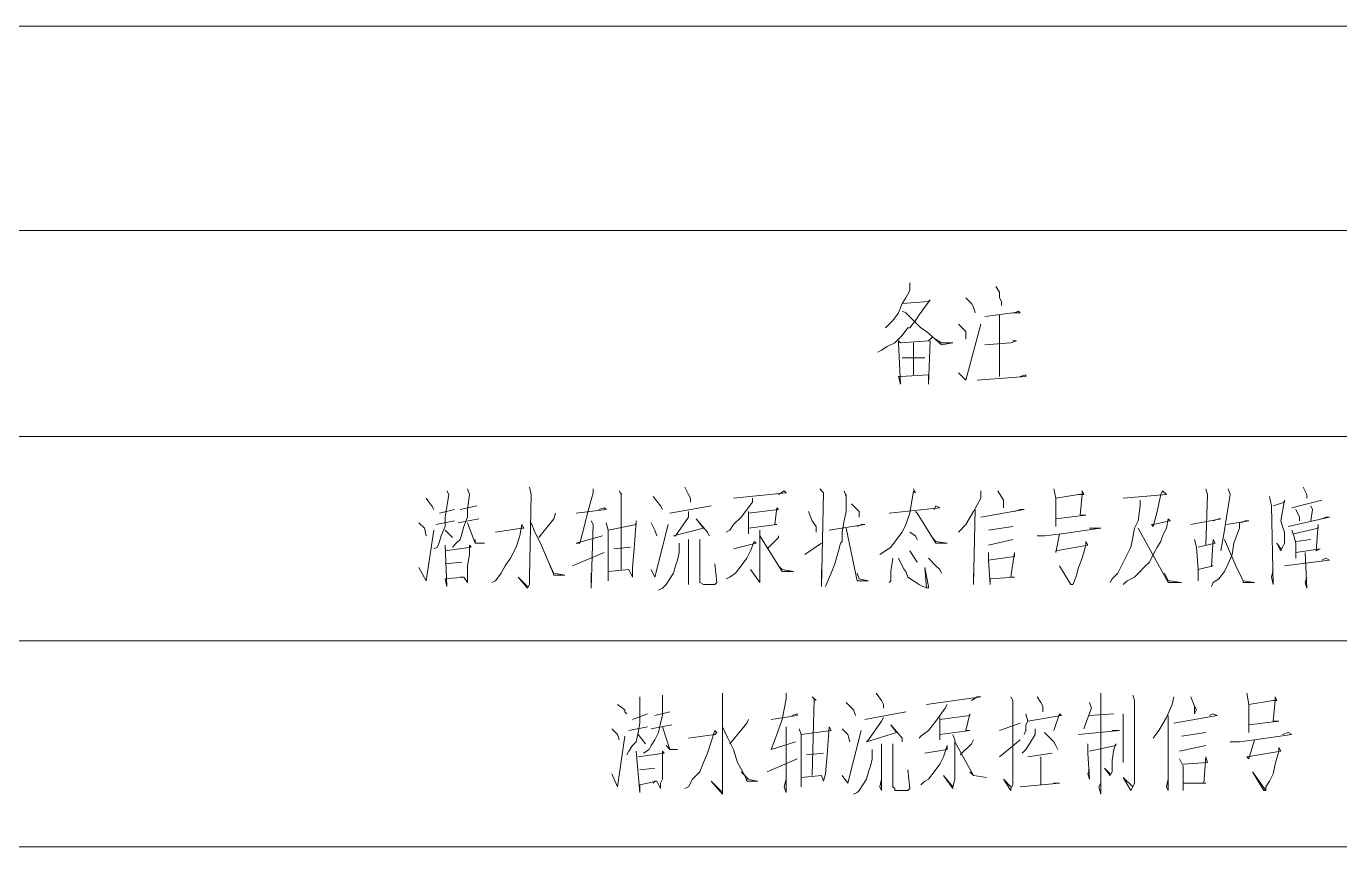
# Model space of a CAD drawing. Header units: millimetres. Extents: x 201 to 11482, y -7821 to 251.
# Drawn here: x 3472.58 to 3517.09, y -6744.6 to -6716.79 of the extents above; entities that cross this region are included whole.
import ezdxf

# ---------------------------------------------------------------- set-up
doc = ezdxf.new("R2010")
doc.units = ezdxf.units.MM

msp = doc.modelspace()

# ---------------------------------------------------------------- linework, layer by layer
at = {"color": 0, "lineweight": 18}
for points in [[(3548.745, -6723.713), (3548.745, -6716.792), (3240.008, -6716.792), (3240.008, -6723.713), (3548.745, -6723.713)], [(3459.146, -6730.698), (3548.745, -6730.698), (3548.745, -6723.713)], [(3502.517, -6725.491), (3502.517, -6725.745), (3502.39, -6725.999), (3502.263, -6726.19), (3502.136, -6726.507), (3501.945, -6726.761), (3501.818, -6726.888), (3501.691, -6727.015)], [(3505.438, -6725.618), (3505.565, -6725.809), (3505.565, -6725.999), (3505.628, -6726.126), (3505.628, -6726.253)], [(3502.263, -6726.19), (3503.152, -6726.126), (3503.152, -6726.126), (3503.215, -6726.063), (3502.834, -6726.571), (3502.707, -6726.761), (3502.517, -6727.015), (3502.453, -6727.015), (3502.263, -6727.269), (3502.009, -6727.523), (3501.755, -6727.65), (3501.564, -6727.777), (3501.437, -6727.841)], [(3504.422, -6725.999), (3504.612, -6726.19), (3504.676, -6726.317), (3504.739, -6726.507)], [(3502.263, -6726.444), (3502.39, -6726.507), (3502.644, -6726.761), (3502.771, -6726.888), (3502.898, -6727.015), (3503.088, -6727.142), (3503.596, -6727.587), (3503.977, -6727.523), (3503.914, -6727.523), (3503.596, -6727.523), (3503.279, -6727.333), (3503.152, -6727.46), (3502.199, -6727.523), (3502.136, -6727.46), (3502.136, -6727.523), (3502.199, -6728.92), (3502.136, -6728.666), (3502.199, -6728.666), (3503.152, -6728.603), (3503.152, -6728.92), (3503.215, -6727.46)], [(3505.057, -6726.634), (3506.009, -6726.507), (3506.263, -6726.507), (3506.2, -6726.444), (3506.073, -6726.507)], [(3505.565, -6726.571), (3505.565, -6728.666)], [(3504.168, -6728.539), (3504.422, -6728.793), (3504.93, -6726.888)], [(3504.168, -6726.888), (3504.295, -6727.015), (3504.422, -6727.142), (3504.422, -6727.269), (3504.422, -6727.396)], [(3502.644, -6727.523), (3502.644, -6728.603)], [(3505.057, -6727.587), (3505.946, -6727.523), (3506.136, -6727.46), (3506.073, -6727.46), (3506.009, -6727.46)], [(3502.263, -6728.031), (3503.025, -6728.031)], [(3504.803, -6728.793), (3506.454, -6728.666), (3506.454, -6728.603), (3506.263, -6728.666)], [(3459.146, -6737.62), (3548.745, -6737.62), (3548.745, -6730.698)], [(3486.832, -6732.54), (3486.896, -6732.667), (3486.769, -6733.429), (3486.769, -6733.746), (3486.642, -6734.064), (3486.578, -6734.254), (3486.515, -6734.445), (3486.388, -6734.508)], [(3487.531, -6732.476), (3487.594, -6732.667), (3487.531, -6733.175), (3487.531, -6733.429), (3487.404, -6733.746), (3487.34, -6734), (3487.277, -6734.191), (3487.15, -6734.318), (3487.023, -6734.445)], [(3489.626, -6732.413), (3489.69, -6732.667), (3489.626, -6735.461), (3489.626, -6735.715), (3489.563, -6735.842), (3489.245, -6735.461), (3489.563, -6735.778)], [(3491.785, -6732.476), (3491.785, -6732.603), (3491.595, -6733.302), (3491.468, -6733.81), (3491.341, -6734.318), (3491.214, -6734.318), (3492.103, -6734.064)], [(3492.674, -6732.54), (3492.738, -6732.667), (3492.738, -6732.603), (3492.738, -6735.207)], [(3494.897, -6732.413), (3495.024, -6732.667), (3495.087, -6732.794), (3495.087, -6732.921)], [(3496.548, -6732.794), (3498.326, -6732.603), (3498.262, -6732.54), (3498.072, -6732.667)], [(3499.469, -6732.476), (3499.596, -6732.603), (3499.596, -6732.603), (3499.532, -6735.778), (3499.532, -6735.524), (3499.532, -6735.207)], [(3500.294, -6732.54), (3500.358, -6732.73), (3500.358, -6732.667), (3500.358, -6733.238), (3500.294, -6733.556), (3500.231, -6733.937), (3500.231, -6734.254), (3500.167, -6734.318), (3500.104, -6734.572), (3499.977, -6735.016), (3499.85, -6735.334), (3499.723, -6735.651), (3499.659, -6735.778)], [(3502.644, -6732.476), (3502.707, -6732.603), (3502.644, -6732.54), (3502.517, -6733.302), (3502.39, -6733.683), (3502.263, -6733.937), (3502.072, -6734.191), (3501.882, -6734.445), (3501.691, -6734.572), (3501.501, -6734.699)], [(3504.93, -6732.54), (3504.93, -6732.794), (3504.676, -6733.238), (3504.422, -6733.683), (3504.168, -6733.937)], [(3505.501, -6732.54), (3505.692, -6732.857), (3505.692, -6732.984), (3505.692, -6733.111), (3505.692, -6732.857)], [(3507.406, -6732.476), (3507.47, -6732.794), (3507.47, -6733.746), (3507.47, -6733.492), (3508.486, -6733.365), (3508.295, -6733.365), (3508.359, -6732.667), (3508.359, -6732.54), (3508.422, -6732.667), (3508.232, -6732.667), (3507.47, -6732.794)], [(3509.756, -6732.794), (3511.216, -6732.667), (3511.089, -6732.54), (3511.026, -6732.667), (3510.899, -6733.238), (3510.772, -6733.746), (3510.708, -6733.683), (3510.772, -6733.683), (3511.343, -6733.556), (3511.28, -6733.492), (3511.216, -6733.81), (3511.089, -6734.064), (3511.026, -6734.254), (3510.899, -6734.445), (3510.772, -6734.699), (3510.645, -6734.953), (3510.454, -6735.143), (3510.327, -6735.27), (3510.137, -6735.461), (3509.883, -6735.588), (3509.756, -6735.715)], [(3512.55, -6732.476), (3512.613, -6732.667), (3512.55, -6734.381)], [(3513.312, -6732.476), (3513.375, -6732.667), (3513.248, -6733.429), (3513.185, -6733.873), (3513.121, -6734.254), (3513.058, -6734.572)], [(3515.852, -6732.413), (3515.979, -6732.667), (3515.979, -6732.794)], [(3486.134, -6732.794), (3486.261, -6732.984), (3486.324, -6733.048), (3486.388, -6733.175)], [(3487.277, -6733.175), (3487.848, -6733.048)], [(3491.214, -6733.302), (3492.23, -6733.175), (3492.166, -6733.111), (3491.976, -6733.175)], [(3493.817, -6732.73), (3494.071, -6733.048), (3494.135, -6733.175)], [(3494.389, -6733.302), (3495.786, -6733.048)], [(3497.183, -6732.794), (3497.183, -6732.921), (3496.802, -6733.429), (3496.548, -6733.683), (3496.421, -6733.873), (3496.294, -6733.937)], [(3497.056, -6733.238), (3497.056, -6734), (3497.056, -6733.81), (3498.008, -6733.683), (3497.945, -6733.683), (3498.008, -6733.111), (3498.072, -6733.175), (3497.056, -6733.302)], [(3500.548, -6732.984), (3500.739, -6733.175), (3500.802, -6733.238), (3500.802, -6733.429)], [(3501.818, -6733.302), (3503.533, -6733.111), (3503.406, -6733.048), (3503.342, -6733.175)], [(3510.327, -6732.857), (3510.327, -6733.048), (3510.264, -6733.556), (3510.137, -6733.81), (3510.073, -6734.127), (3510.01, -6734.445), (3509.883, -6734.699), (3509.692, -6735.08), (3509.565, -6735.334), (3509.375, -6735.524), (3509.311, -6735.651)], [(3514.709, -6732.73), (3514.772, -6733.048), (3514.836, -6735.715), (3514.772, -6735.461), (3514.836, -6735.207)], [(3514.836, -6733.048), (3515.217, -6732.921), (3515.217, -6732.857), (3515.09, -6733.556), (3515.153, -6733.746), (3515.217, -6733.937), (3515.217, -6734.318), (3515.153, -6734.445), (3515.09, -6734.572), (3514.963, -6734.318), (3515.09, -6734.508)], [(3515.471, -6733.111), (3516.487, -6732.857)], [(3516.106, -6733.048), (3516.169, -6733.175), (3516.106, -6733.556)], [(3487.086, -6733.556), (3486.451, -6733.683)], [(3486.578, -6733.302), (3487.086, -6733.175)], [(3487.912, -6733.492), (3487.213, -6733.619)], [(3490.515, -6733.302), (3490.452, -6733.492), (3489.944, -6734.127)], [(3491.722, -6733.556), (3491.785, -6733.683), (3491.722, -6735.842), (3491.722, -6735.651), (3491.722, -6735.334)], [(3492.23, -6733.619), (3492.293, -6733.873), (3492.293, -6735.588), (3492.293, -6735.27), (3492.992, -6735.207), (3493.119, -6735.461), (3493.119, -6735.143), (3493.182, -6734.508), (3493.246, -6733.556), (3493.246, -6733.683), (3492.293, -6733.873)], [(3495.024, -6733.238), (3495.024, -6733.429), (3494.579, -6734.064), (3494.516, -6734.064), (3495.532, -6733.81), (3495.278, -6733.492), (3495.659, -6733.937), (3495.722, -6734.064)], [(3499.088, -6733.238), (3499.215, -6733.556), (3499.342, -6733.746), (3499.342, -6733.937)], [(3502.707, -6733.238), (3502.771, -6733.302), (3503.406, -6734.318), (3503.469, -6734.318), (3503.787, -6734.318), (3503.406, -6734.254), (3503.279, -6734.127)], [(3504.739, -6733.175), (3504.676, -6735.715), (3504.676, -6735.588), (3504.676, -6735.334)], [(3504.93, -6733.429), (3506.39, -6733.175), (3506.263, -6733.175), (3506.073, -6733.238)], [(3512.042, -6733.683), (3513.058, -6733.492), (3512.994, -6733.492), (3512.804, -6733.556)], [(3513.248, -6733.683), (3514.01, -6733.556), (3513.883, -6733.556), (3513.756, -6733.619)], [(3515.344, -6733.746), (3516.741, -6733.429), (3516.614, -6733.429), (3516.487, -6733.492)], [(3515.598, -6733.175), (3515.725, -6733.429), (3515.725, -6733.556)], [(3485.88, -6733.619), (3486.07, -6733.81), (3486.134, -6734.064)], [(3485.88, -6735.143), (3486.134, -6735.588), (3486.388, -6733.873)], [(3486.769, -6733.873), (3487.023, -6734.127)], [(3487.531, -6733.619), (3487.785, -6734.318), (3488.102, -6734.318), (3487.785, -6734.318), (3487.785, -6734.191)], [(3488.483, -6733.937), (3489.372, -6733.81), (3489.436, -6733.81), (3489.372, -6733.683), (3489.309, -6734.064), (3489.182, -6734.445), (3488.991, -6734.826), (3488.801, -6735.08), (3488.674, -6735.334), (3488.483, -6735.588), (3488.356, -6735.651)], [(3489.69, -6733.619), (3489.817, -6733.937), (3490.007, -6734.318), (3490.198, -6734.762), (3490.388, -6735.207), (3490.452, -6735.397), (3490.833, -6735.397), (3490.452, -6735.334)], [(3493.754, -6733.619), (3493.881, -6733.873), (3493.944, -6734.064)], [(3493.754, -6735.207), (3493.881, -6735.461), (3494.325, -6733.683)], [(3497.437, -6733.873), (3497.437, -6734), (3497.437, -6735.334), (3497.437, -6735.588), (3497.437, -6735.651), (3497.119, -6735.207), (3497.437, -6735.651)], [(3499.786, -6733.873), (3500.993, -6733.683), (3500.866, -6733.683), (3500.739, -6733.746)], [(3500.358, -6733.81), (3500.739, -6735.588), (3501.12, -6735.588), (3500.802, -6735.524), (3500.739, -6735.334)], [(3502.517, -6733.937), (3502.707, -6734.064), (3502.771, -6734.191)], [(3505.184, -6733.873), (3506.009, -6733.746)], [(3506.835, -6734.064), (3507.089, -6734.064), (3507.66, -6734), (3508.994, -6733.81), (3508.867, -6733.81), (3508.613, -6733.81)], [(3507.597, -6734), (3507.47, -6734.635), (3507.47, -6734.572), (3508.549, -6734.381), (3508.486, -6734.254), (3508.486, -6734.381), (3508.359, -6734.826), (3508.232, -6735.143), (3508.168, -6735.397), (3508.105, -6735.588), (3508.041, -6735.715), (3507.978, -6735.715), (3507.597, -6735.08), (3507.978, -6735.715)], [(3510.264, -6733.81), (3511.28, -6735.651), (3511.724, -6735.651), (3511.343, -6735.588), (3511.28, -6735.588), (3511.153, -6735.334)], [(3513.693, -6733.619), (3513.693, -6733.81), (3513.502, -6734.318), (3513.439, -6734.699), (3513.312, -6735.016), (3513.185, -6735.27), (3512.994, -6735.524), (3512.804, -6735.651), (3512.74, -6735.778)], [(3515.471, -6733.873), (3515.534, -6734.064), (3515.598, -6734.318), (3515.598, -6734.826), (3515.598, -6734.635), (3516.423, -6734.508), (3516.296, -6734.572), (3516.36, -6733.683), (3516.36, -6733.81), (3515.534, -6734)], [(3486.769, -6734.572), (3487.658, -6734.445), (3487.594, -6734.381), (3487.594, -6734.699), (3487.531, -6735.08), (3487.531, -6735.334), (3487.531, -6735.461), (3487.531, -6735.651), (3487.404, -6735.461)], [(3486.769, -6734.381), (3486.832, -6735.778), (3486.769, -6735.524), (3487.404, -6735.461), (3487.34, -6735.461), (3487.277, -6735.461)], [(3492.484, -6734.508), (3493.055, -6734.445)], [(3494.706, -6734.318), (3494.706, -6734.445), (3494.706, -6734.635), (3494.643, -6734.889), (3494.579, -6735.08), (3494.516, -6735.334), (3494.389, -6735.524), (3494.262, -6735.715), (3494.135, -6735.842), (3494.008, -6735.905)], [(3495.024, -6734.191), (3495.024, -6734.254), (3495.024, -6735.461), (3495.024, -6735.715), (3495.024, -6735.588), (3495.024, -6735.334)], [(3495.405, -6734.191), (3495.405, -6735.334), (3495.405, -6735.588), (3495.405, -6735.651), (3495.532, -6735.715), (3495.659, -6735.715), (3495.913, -6735.715), (3495.976, -6735.651), (3495.913, -6735.016)], [(3496.548, -6734.508), (3497.31, -6734.318), (3497.246, -6734.254), (3497.119, -6734.572), (3496.992, -6734.826), (3496.802, -6735.08), (3496.611, -6735.334), (3496.421, -6735.461), (3496.294, -6735.524)], [(3497.437, -6734.064), (3498.199, -6735.27), (3498.58, -6735.27), (3498.199, -6735.207), (3498.072, -6735.08)], [(3498.072, -6734.064), (3498.072, -6734.127), (3497.691, -6734.508)], [(3498.961, -6734.699), (3499.532, -6734.318)], [(3506.009, -6734.191), (3505.184, -6734.381)], [(3512.169, -6734.191), (3512.232, -6734.445), (3512.296, -6735.207), (3512.296, -6735.588), (3512.296, -6735.207), (3512.804, -6735.08), (3512.74, -6735.08), (3512.804, -6734.191), (3512.867, -6734.318), (3512.296, -6734.445)], [(3513.185, -6734.191), (3513.566, -6735.08), (3513.82, -6735.588), (3513.82, -6735.651), (3514.201, -6735.651), (3513.82, -6735.588), (3513.693, -6735.334)], [(3516.106, -6734.191), (3515.598, -6734.254)], [(3491.087, -6735.08), (3492.166, -6734.635)], [(3501.945, -6734.826), (3501.882, -6735.27), (3501.882, -6735.461), (3501.882, -6735.588), (3501.818, -6735.651)], [(3502.136, -6734.826), (3502.263, -6735.08), (3502.326, -6735.207), (3502.39, -6735.27), (3502.453, -6735.461), (3502.644, -6735.588), (3502.644, -6735.588), (3502.834, -6735.715), (3502.961, -6735.778), (3503.152, -6735.842), (3503.152, -6735.778), (3503.025, -6735.143), (3503.088, -6735.842)], [(3502.517, -6734.572), (3502.644, -6734.762), (3502.771, -6734.953)], [(3503.152, -6734.826), (3503.406, -6735.08), (3503.533, -6735.207), (3503.596, -6735.334)], [(3505.184, -6734.635), (3505.184, -6734.889), (3505.247, -6735.715), (3505.247, -6735.524), (3506.073, -6735.461), (3505.946, -6735.461), (3506.073, -6734.635), (3506.073, -6734.762), (3505.184, -6734.889)], [(3515.217, -6735.08), (3516.741, -6734.889), (3516.614, -6734.826), (3516.487, -6734.889)], [(3515.915, -6734.635), (3515.979, -6735.842), (3515.915, -6735.651), (3515.979, -6735.461)], [(3487.34, -6734.953), (3486.769, -6735.016)], [(3490.325, -6735.08), (3490.452, -6735.334)], [(3459.146, -6744.605), (3548.745, -6744.605), (3548.745, -6737.62)], [(3492.611, -6739.779), (3492.865, -6739.969), (3492.865, -6740.033), (3492.928, -6740.096)], [(3493.373, -6739.525), (3493.373, -6739.652), (3493.373, -6740.414), (3493.309, -6740.731), (3493.246, -6741.049), (3493.119, -6741.176), (3492.992, -6741.366), (3492.928, -6741.493)], [(3494.135, -6739.461), (3494.135, -6739.652), (3494.135, -6740.16), (3494.071, -6740.414), (3494.008, -6740.731), (3493.881, -6740.985), (3493.754, -6741.176), (3493.69, -6741.303), (3493.5, -6741.43)], [(3496.167, -6739.398), (3496.167, -6739.652), (3496.167, -6742.446), (3496.167, -6742.7), (3496.167, -6742.827), (3495.786, -6742.382), (3496.167, -6742.763)], [(3498.326, -6739.398), (3498.326, -6739.588), (3498.199, -6740.287), (3498.008, -6740.795), (3497.818, -6741.303), (3497.818, -6741.303), (3498.643, -6741.049)], [(3499.215, -6739.525), (3499.342, -6739.652), (3499.278, -6739.588), (3499.215, -6742.192)], [(3500.358, -6739.715), (3500.612, -6739.969), (3500.675, -6740.16)], [(3501.374, -6739.398), (3501.564, -6739.652), (3501.628, -6739.779), (3501.628, -6739.906)], [(3503.787, -6739.779), (3503.723, -6739.906), (3503.406, -6740.35), (3503.152, -6740.668), (3502.898, -6740.858), (3502.834, -6740.922)], [(3503.088, -6739.779), (3504.93, -6739.525), (3504.803, -6739.525), (3504.612, -6739.652)], [(3505.946, -6739.525), (3506.009, -6739.652), (3506.009, -6742.509), (3505.946, -6742.636), (3505.946, -6742.7), (3505.692, -6742.319), (3505.946, -6742.573)], [(3506.835, -6739.525), (3506.962, -6739.715), (3507.025, -6739.842), (3507.025, -6739.906), (3507.025, -6740.033)], [(3508.613, -6739.715), (3508.676, -6739.906), (3508.486, -6740.414), (3508.422, -6740.604)], [(3508.994, -6739.398), (3508.994, -6739.525), (3508.994, -6742.827), (3508.93, -6742.573), (3508.994, -6742.446)], [(3510.073, -6739.461), (3510.137, -6739.652), (3510.137, -6742.255), (3510.137, -6742.446), (3510.073, -6742.573), (3510.073, -6742.573), (3510.01, -6742.7), (3509.756, -6742.255), (3510.073, -6742.573)], [(3511.47, -6739.525), (3511.407, -6739.779), (3511.216, -6740.223), (3510.962, -6740.668), (3510.772, -6740.922)], [(3512.042, -6739.525), (3512.169, -6739.842), (3512.232, -6739.969), (3512.169, -6740.096), (3512.169, -6739.842)], [(3513.947, -6739.398), (3514.01, -6739.779), (3514.01, -6740.731), (3514.01, -6740.477), (3515.026, -6740.35), (3514.836, -6740.35), (3514.899, -6739.652), (3514.899, -6739.525), (3514.963, -6739.652), (3514.836, -6739.652), (3514.01, -6739.779)], [(3493.119, -6740.287), (3493.627, -6740.096)], [(3493.881, -6740.16), (3494.389, -6740.033)], [(3497.818, -6740.287), (3498.707, -6740.16), (3498.707, -6740.096), (3498.516, -6740.16)], [(3500.993, -6740.287), (3502.39, -6740.033)], [(3501.628, -6740.223), (3501.564, -6740.35), (3501.12, -6740.985), (3501.056, -6741.049), (3502.072, -6740.731), (3501.882, -6740.477), (3502.263, -6740.922), (3502.263, -6741.049)], [(3503.533, -6740.223), (3503.533, -6740.985), (3503.533, -6740.795), (3504.549, -6740.668), (3504.422, -6740.668), (3504.549, -6740.096), (3504.549, -6740.16), (3503.533, -6740.287)], [(3506.454, -6740.096), (3506.517, -6740.35), (3506.454, -6740.477), (3506.454, -6740.668), (3506.39, -6740.795)], [(3506.517, -6740.35), (3507.66, -6740.16), (3507.597, -6740.096), (3507.406, -6740.668)], [(3508.613, -6740.16), (3509.438, -6740.096)], [(3509.756, -6740.096), (3509.756, -6740.287), (3509.756, -6741.747), (3509.756, -6741.493), (3509.756, -6741.303)], [(3511.28, -6740.16), (3511.28, -6742.7), (3511.216, -6742.573), (3511.28, -6742.319)], [(3511.47, -6740.414), (3512.931, -6740.16), (3512.804, -6740.096), (3512.677, -6740.16)], [(3492.42, -6740.604), (3492.611, -6740.795), (3492.674, -6740.985)], [(3493.627, -6740.541), (3492.992, -6740.668)], [(3494.452, -6740.477), (3493.754, -6740.604)], [(3494.135, -6740.541), (3494.389, -6741.303), (3494.643, -6741.303), (3494.389, -6741.303), (3494.262, -6741.176)], [(3495.024, -6740.922), (3495.913, -6740.795), (3495.976, -6740.731), (3495.913, -6740.668), (3495.786, -6741.049), (3495.659, -6741.43), (3495.532, -6741.747), (3495.405, -6742.065), (3495.151, -6742.319), (3495.024, -6742.573), (3494.897, -6742.636)], [(3496.167, -6740.541), (3496.357, -6740.922), (3496.548, -6741.303), (3496.675, -6741.747), (3496.929, -6742.192), (3496.992, -6742.382), (3497.373, -6742.382), (3496.992, -6742.319)], [(3497.056, -6740.287), (3496.992, -6740.414), (3496.421, -6741.112)], [(3498.326, -6740.541), (3498.326, -6740.668), (3498.326, -6740.668), (3498.326, -6742.763), (3498.262, -6742.573), (3498.326, -6742.319)], [(3498.77, -6740.604), (3498.834, -6740.795), (3498.834, -6742.573), (3498.834, -6742.255), (3499.532, -6742.192), (3499.596, -6742.382), (3499.659, -6742.128), (3499.723, -6741.493), (3499.786, -6740.541), (3499.85, -6740.668), (3498.834, -6740.795)], [(3500.231, -6740.604), (3500.421, -6740.795), (3500.485, -6741.049)], [(3500.231, -6742.192), (3500.421, -6742.446), (3500.866, -6740.668)], [(3505.565, -6740.668), (3506.263, -6740.414)], [(3506.771, -6740.604), (3506.771, -6740.795), (3506.581, -6741.112), (3506.454, -6741.303), (3506.327, -6741.43)], [(3508.232, -6740.795), (3509.629, -6740.668), (3509.565, -6740.668), (3509.502, -6740.668), (3509.375, -6740.668)], [(3492.42, -6742.128), (3492.611, -6742.573), (3492.865, -6740.858)], [(3493.309, -6740.795), (3493.563, -6741.112)], [(3501.564, -6741.112), (3501.564, -6741.239), (3501.564, -6742.446), (3501.564, -6742.7), (3501.501, -6742.573), (3501.564, -6742.319)], [(3501.945, -6741.112), (3501.945, -6742.319), (3501.945, -6742.573), (3502.009, -6742.636), (3502.009, -6742.7), (3502.199, -6742.7), (3502.453, -6742.7), (3502.517, -6742.636), (3502.453, -6742.001)], [(3503.977, -6740.795), (3504.041, -6740.985), (3504.041, -6742.319), (3503.977, -6742.573), (3503.977, -6742.636), (3503.66, -6742.192), (3503.977, -6742.573)], [(3504.041, -6741.049), (3504.676, -6742.192), (3505.12, -6742.255), (3504.676, -6742.192), (3504.549, -6742.065)], [(3504.676, -6740.985), (3504.612, -6741.112), (3504.231, -6741.493)], [(3505.565, -6741.557), (3505.565, -6741.557), (3506.263, -6740.985)], [(3507.089, -6740.731), (3507.406, -6741.049), (3507.47, -6741.176), (3507.533, -6741.303)], [(3508.549, -6741.112), (3508.549, -6741.43), (3508.549, -6741.43), (3508.613, -6742.319), (3508.549, -6742.128), (3508.613, -6742.001)], [(3508.613, -6741.366), (3509.502, -6741.176), (3509.502, -6741.112), (3509.438, -6741.303), (3509.375, -6741.684), (3509.375, -6741.938), (3509.375, -6742.065), (3509.311, -6742.192), (3509.121, -6741.938), (3509.311, -6742.128)], [(3511.724, -6740.858), (3512.55, -6740.731)], [(3513.375, -6741.049), (3513.693, -6741.049), (3514.201, -6740.985), (3515.471, -6740.795), (3515.344, -6740.731), (3515.153, -6740.795)], [(3514.201, -6740.985), (3514.01, -6741.62), (3513.947, -6741.557), (3515.09, -6741.366), (3515.026, -6741.239), (3515.026, -6741.366), (3514.899, -6741.811), (3514.836, -6742.128), (3514.709, -6742.382), (3514.582, -6742.573), (3514.582, -6742.7), (3514.518, -6742.7), (3514.137, -6742.065), (3514.582, -6742.7)], [(3493.246, -6741.366), (3493.373, -6742.763), (3493.373, -6742.509), (3493.944, -6742.382), (3493.881, -6742.382), (3493.817, -6742.446)], [(3493.309, -6741.557), (3494.198, -6741.43), (3494.135, -6741.366), (3494.135, -6741.684), (3494.135, -6742.065), (3494.135, -6742.319), (3494.071, -6742.446), (3494.071, -6742.636), (3493.944, -6742.382)], [(3499.024, -6741.493), (3499.596, -6741.43)], [(3501.247, -6741.303), (3501.247, -6741.366), (3501.247, -6741.62), (3501.183, -6741.874), (3501.12, -6742.065), (3501.056, -6742.319), (3500.929, -6742.509), (3500.802, -6742.7), (3500.739, -6742.763), (3500.612, -6742.827)], [(3503.025, -6741.43), (3503.787, -6741.303), (3503.787, -6741.176), (3503.66, -6741.557), (3503.533, -6741.811), (3503.342, -6742.065), (3503.152, -6742.319), (3503.025, -6742.382), (3502.898, -6742.509)], [(3506.517, -6741.557), (3507.343, -6741.43)], [(3506.962, -6741.557), (3506.962, -6742.509)], [(3512.55, -6741.176), (3511.661, -6741.366)], [(3511.661, -6741.62), (3511.788, -6741.874), (3511.788, -6742.7), (3511.788, -6742.446), (3512.55, -6742.446), (3512.486, -6742.446), (3512.55, -6741.557), (3512.613, -6741.747), (3511.788, -6741.811)], [(3493.881, -6741.938), (3493.373, -6742.001)], [(3497.691, -6742.065), (3498.707, -6741.62)], [(3496.802, -6742.065), (3497.056, -6742.319)], [(3506.263, -6742.573), (3507.597, -6742.446), (3507.533, -6742.446), (3507.406, -6742.446)]]:
    msp.add_lwpolyline(points, dxfattribs=at)

doc.saveas('drawing.dxf')
